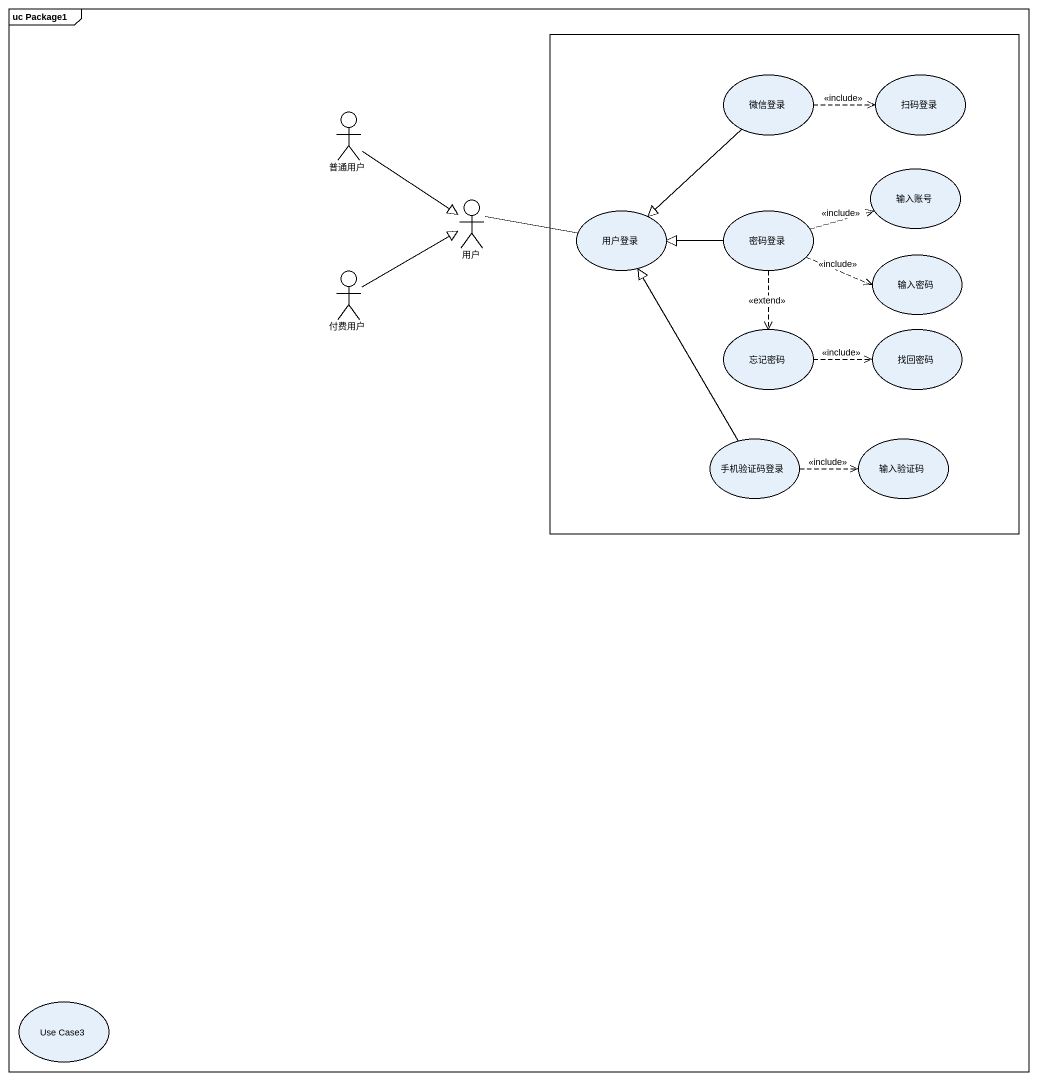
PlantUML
@startuml
mainframe uc Package1
rectangle " " as rectangle1 {
  usecase 微信登录
  usecase 扫码登录
  usecase 输入账号
  usecase 用户登录
  usecase 密码登录
  usecase 输入密码
  usecase 忘记密码
  usecase 找回密码
  usecase 手机验证码登录
  usecase 输入验证码
}
actor 普通用户
actor 用户
actor 付费用户
usecase "Use Case3" as Use_Case3
微信登录 .right.> 扫码登录 : <<include>>
微信登录 --|> 用户登录
普通用户 --|> 用户
用户 -right- 用户登录
密码登录 .right.> 输入账号 : <<include>>
密码登录 -left-|> 用户登录
密码登录 .right.> 输入密码 : <<include>>
密码登录 ..> 忘记密码 : <<extend>>
付费用户 -right-|> 用户
忘记密码 .right.> 找回密码 : <<include>>
手机验证码登录 -up-|> 用户登录
手机验证码登录 .right.> 输入验证码 : <<include>>
@enduml
